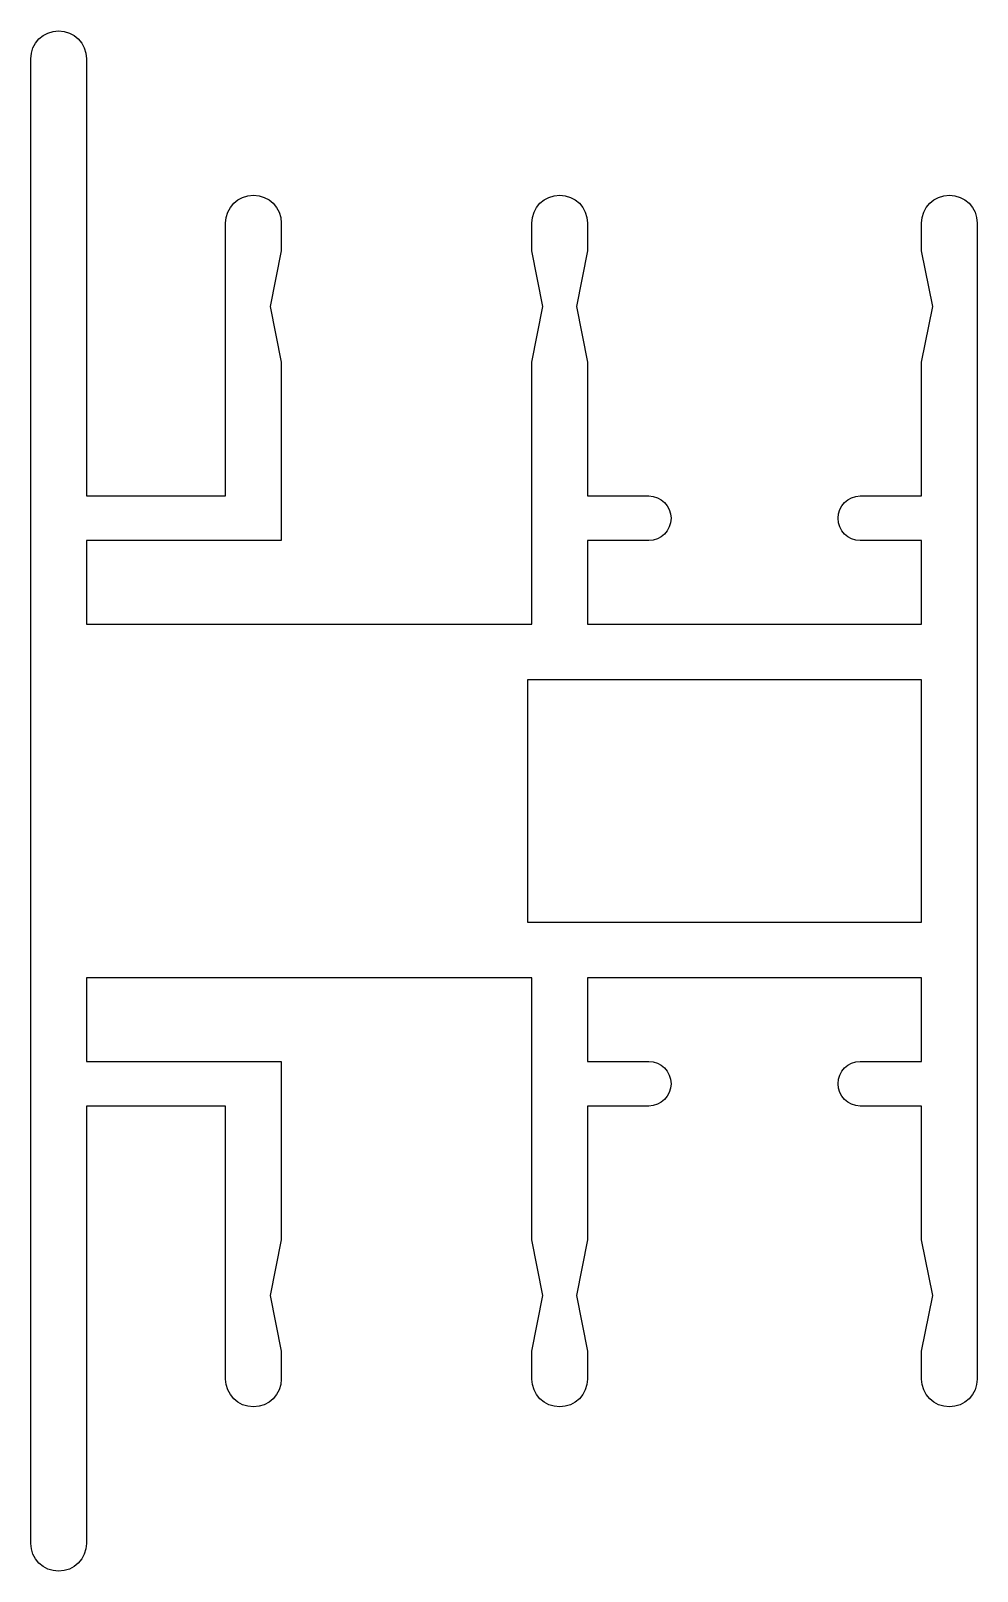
# Model space of a CAD drawing. Extents: x 157.7 to 191.7, y 185.8 to 241.1.
import ezdxf

# ---------------------------------------------------------------- set-up
doc = ezdxf.new("R2010")
doc.units = 0
doc.layers.get('0').update_dxf_attribs({"linetype": 'CONTINUOUS'})

msp = doc.modelspace()

# ---------------------------------------------------------------- linework, layer by layer
at = {"linetype": 'BYBLOCK'}
msp.add_lwpolyline([(157.692, 217.755), (157.692, 240.055, -1), (159.692, 240.055), (159.692, 224.355), (164.692, 224.355), (164.692, 234.155, -1), (166.692, 234.155), (166.692, 233.155), (166.292, 231.155), (166.692, 229.155), (166.692, 222.755), (159.692, 222.755), (159.692, 219.755), (175.692, 219.755), (175.692, 229.155), (176.092, 231.155), (175.692, 233.155), (175.692, 234.155, -1), (177.692, 234.155), (177.692, 233.155), (177.292, 231.155), (177.692, 229.155), (177.692, 224.355), (179.892, 224.355, -1), (179.892, 222.755), (177.692, 222.755), (177.692, 219.755), (189.692, 219.755), (189.692, 222.755), (187.492, 222.755, -1), (187.492, 224.355), (189.692, 224.355), (189.692, 229.155), (190.092, 231.155), (189.692, 233.155), (189.692, 234.155, -1), (191.692, 234.155), (191.692, 233.155), (191.692, 229.155), (191.692, 209.055), (191.692, 197.655), (191.692, 193.655), (191.692, 192.655, -1), (189.692, 192.655), (189.692, 193.655), (190.092, 195.655), (189.692, 197.655), (189.692, 202.455), (187.492, 202.455, -1), (187.492, 204.055), (189.692, 204.055), (189.692, 207.055), (177.692, 207.055), (177.692, 204.055), (179.892, 204.055, -1), (179.892, 202.455), (177.692, 202.455), (177.692, 197.655), (177.292, 195.655), (177.692, 193.655), (177.692, 192.655, -1), (175.692, 192.655), (175.692, 193.655), (176.092, 195.655), (175.692, 197.655), (175.692, 207.055), (159.692, 207.055), (159.692, 204.055), (166.692, 204.055), (166.692, 197.655), (166.292, 195.655), (166.692, 193.655), (166.692, 192.655, -1), (164.692, 192.655), (164.692, 202.455), (159.692, 202.455), (159.692, 186.755, -1), (157.692, 186.755), (157.692, 209.055)], format="xyb", close=True, dxfattribs=at)
msp.add_lwpolyline([(189.692, 217.755), (175.542, 217.755), (175.542, 209.055), (189.692, 209.055)], close=True)

doc.saveas('drawing.dxf')
